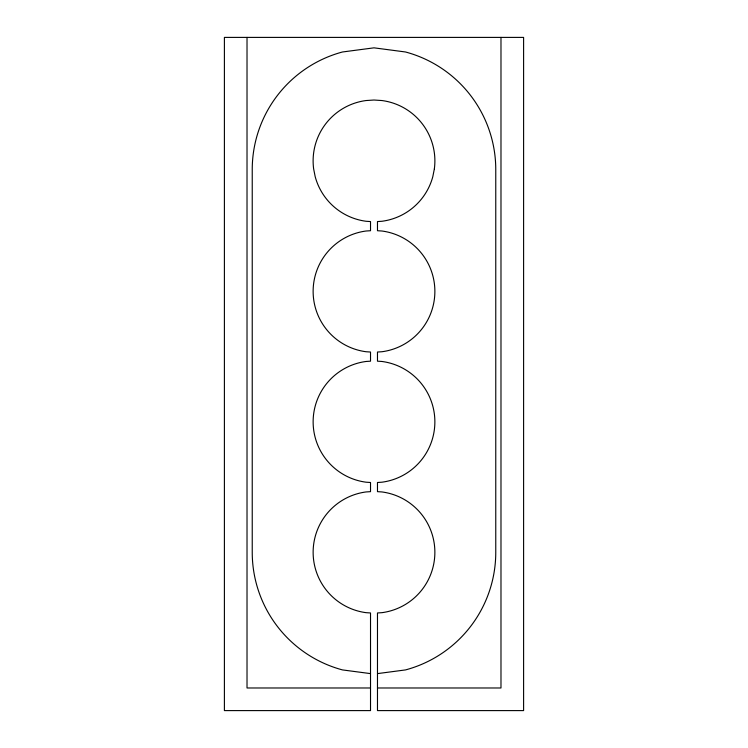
<?xml version="1.0" encoding="UTF-8"?>
<svg xmlns="http://www.w3.org/2000/svg" width="748" height="748" viewBox="0 0 748 748"><rect width="100%" height="100%" fill="white"/><g stroke="black" fill="none" stroke-linecap="round" stroke-linejoin="round"><path stroke-width="1.12" d="M377.478 673.611L405.519 669.918A121.765 121.765 0 0 0 495.765 552.305L495.765 169.609A121.765 121.765 0 0 0 405.519 51.986L374 47.835L342.481 51.986A121.765 121.765 0 0 0 252.235 169.609L252.235 552.305A121.765 121.765 0 0 0 342.481 669.918L370.522 673.611M370.522 687.982L247.018 687.982L247.018 37.4M377.478 687.982L500.982 687.982L500.982 37.4M434.364 168.852L432.812 176.668A60.887 60.887 0 0 1 381.948 221.268L377.478 221.567L377.478 230.721L381.948 231.01A60.887 60.887 0 0 1 381.948 351.738L377.478 352.028L377.478 361.181L381.948 361.471A60.887 60.887 0 0 1 381.948 482.198L377.478 482.497L377.478 491.651L381.948 491.941A60.887 60.887 0 0 1 381.948 612.668L377.478 612.958L377.478 710.6L523.6 710.6L523.6 37.4L224.4 37.4L224.4 710.6L370.522 710.6L370.522 612.958L366.053 612.668A60.887 60.887 0 0 1 366.053 491.941L370.522 491.651L370.522 482.497L366.053 482.198A60.887 60.887 0 0 1 366.053 361.471L370.522 361.181L370.522 352.028L366.053 351.738A60.887 60.887 0 0 1 366.053 231.01L370.522 230.721L370.522 221.567L366.053 221.268A60.887 60.887 0 0 1 315.189 176.668L313.636 168.852A60.887 60.887 0 0 1 366.053 100.541L374 100.026L381.948 100.541A60.887 60.887 0 0 1 434.364 168.852"/></g></svg>
